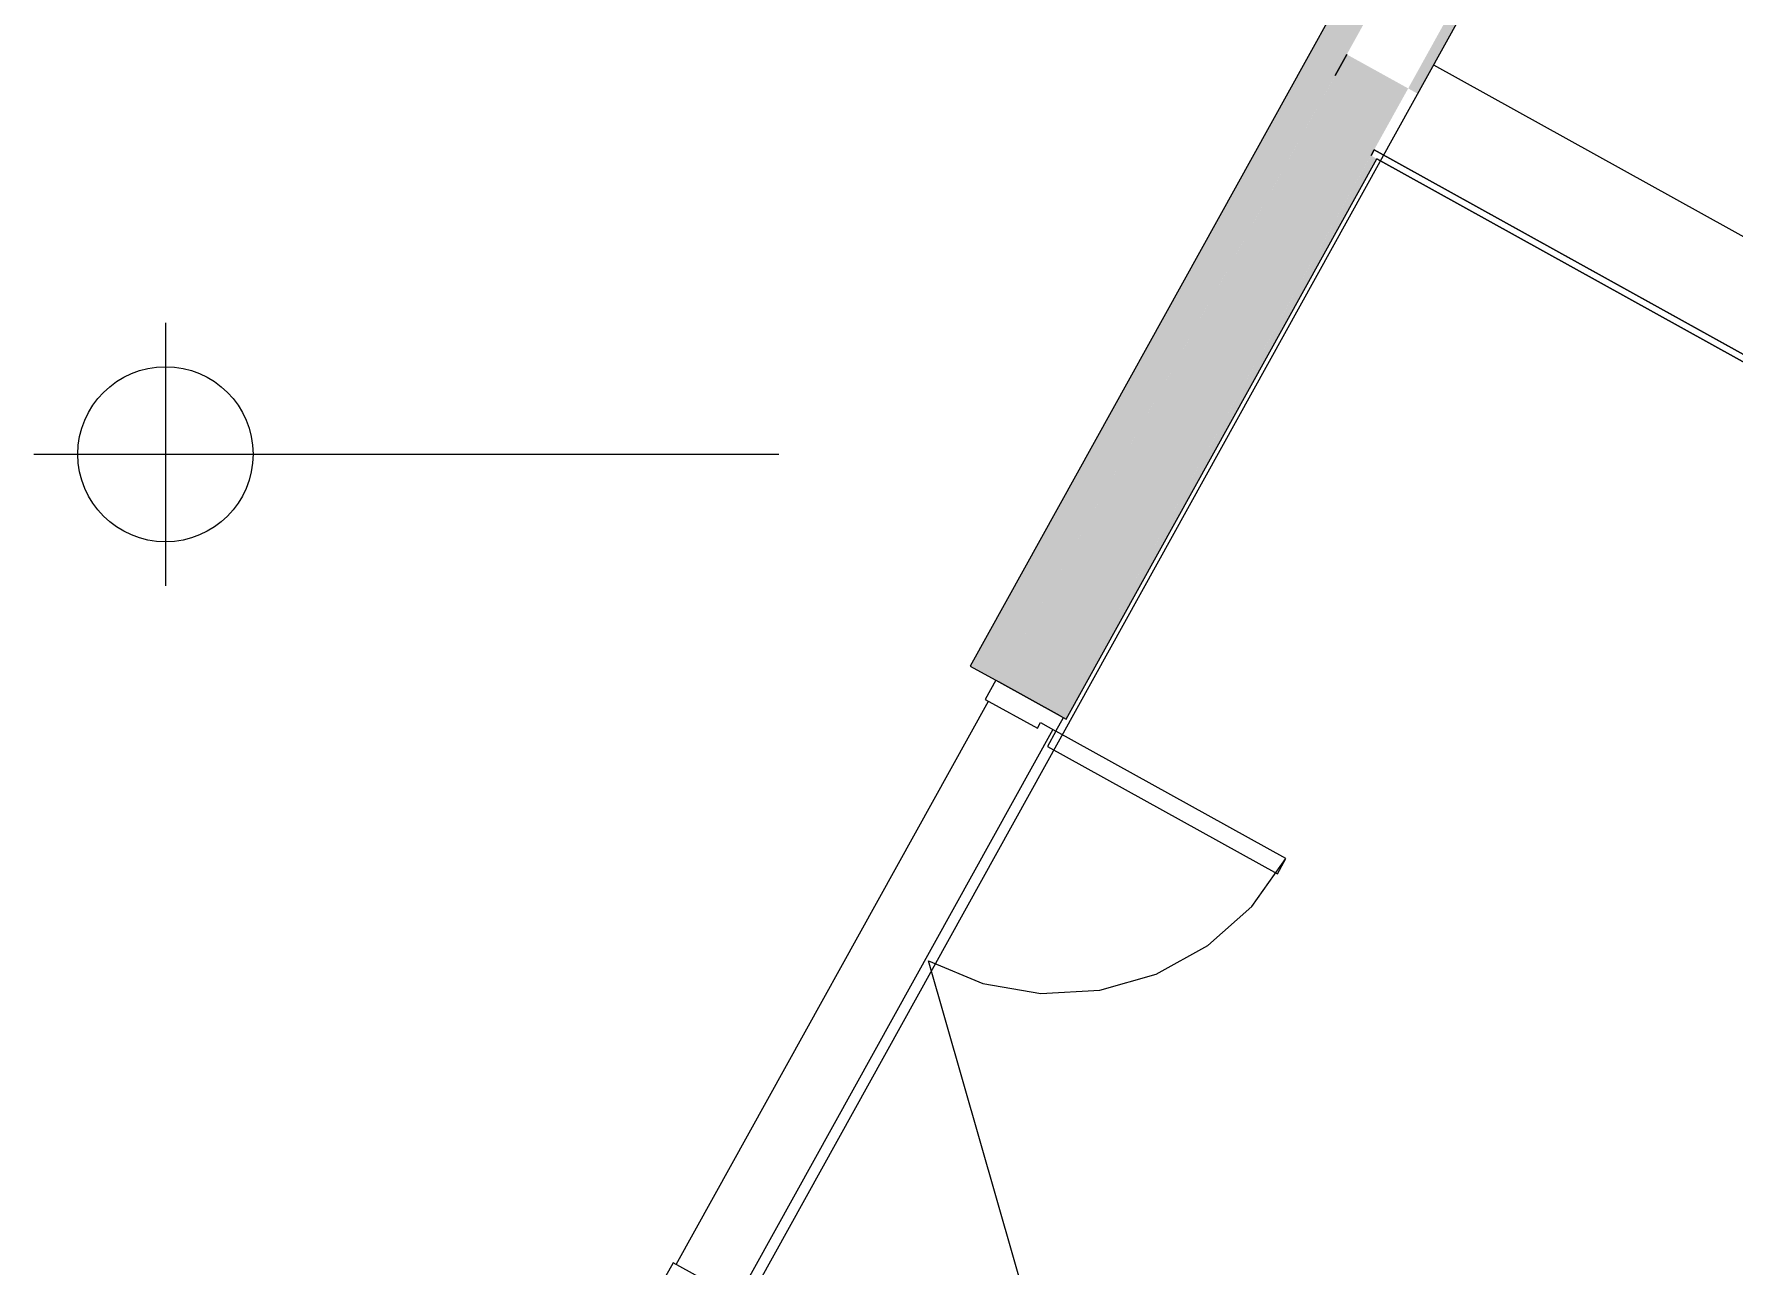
# Model space of a CAD drawing. Header units: metres. Extents: x 2.5 to 42.6, y 0.9 to 31.9.
# Drawn here: x 29.376 to 30.904, y 16.303 to 17.41 of the extents above; entities that cross this region are included whole.
import ezdxf

# ---------------------------------------------------------------- set-up
doc = ezdxf.new("R2010")
doc.units = ezdxf.units.M
doc.layers.add('PARETI_STRUTTURE', color=7, linetype='Continuous')
doc.layers.add('PILASTRI_SETTI', color=8, linetype='Continuous')

msp = doc.modelspace()

# ---------------------------------------------------------------- linework, layer by layer
at = {"layer": 'PARETI_STRUTTURE'}
for points in [[(29.3959, 15.148), (30.658, 17.4251), (31.4339, 18.8249), (31.4253, 18.8297)], [(30.5684, 17.4747), (30.5197, 17.3869)], [(30.5197, 17.3869), (30.2177, 16.8419), (30.2435, 16.8276)], [(30.5561, 17.3915), (30.5456, 17.3725)], [(30.5456, 17.3726), (30.5561, 17.3915)], [(32.8871, 16.1332), (30.6341, 17.382)], [(30.2986, 16.7971), (30.3038, 16.7942), (30.5829, 17.2978)], [(32.8423, 16.0523), (30.5806, 17.3059), (30.5778, 17.3007)], [(30.5778, 17.3007), (30.5806, 17.3059)], [(30.5806, 17.3059), (32.8681, 16.038)], [(32.2429, 14.971), (32.8394, 16.0471), (30.5829, 17.2978)], [(30.5829, 17.2978), (32.8394, 16.0471)], [(29.4945, 17.1504), (29.4945, 16.9141)], [(29.3764, 17.0322), (30.0458, 17.0322)], [(30.2408, 16.8291), (30.2312, 16.8119), (30.2781, 16.786), (30.2809, 16.7911), (30.2947, 16.7835), (30.3014, 16.7955)], [(30.2986, 16.7971), (30.2435, 16.8276)], [(30.2435, 16.8276), (30.2986, 16.7971)], [(29.9534, 16.3042), (30.234, 16.8104)], [(30.2919, 16.785), (30.0056, 16.2684)], [(30.2947, 16.7835), (30.2871, 16.7697), (30.4937, 16.6552), (30.5013, 16.669)], [(30.5013, 16.669), (30.2947, 16.7835)], [(30.3183, 16.0951), (30.0084, 16.2669), (30.016, 16.2807), (30.326, 16.1089), (30.3183, 16.0951), (30.1802, 16.5769), (30.229, 16.5566), (30.2812, 16.5476), (30.334, 16.5505), (30.3848, 16.5651), (30.4312, 16.5907), (30.4707, 16.6259), (30.5013, 16.669)], [(30.0017, 16.2549), (30.0084, 16.2669), (29.9946, 16.2746), (29.9975, 16.2797), (29.9506, 16.3057), (29.9411, 16.2885)]]:
    msp.add_lwpolyline(points, dxfattribs=at)
msp.add_circle((29.4945, 17.0322), 0.0787, dxfattribs=at)
at = {"layer": 'PILASTRI_SETTI'}
for points in [[(30.5456, 17.3726), (30.5942, 17.4604), (30.5197, 17.3869), (30.5684, 17.4747)], [(30.6198, 17.3562), (30.658, 17.4251), (30.6112, 17.361), (30.6493, 17.4298)], [(30.2435, 16.8276), (30.5456, 17.3726), (30.2177, 16.8419), (30.5197, 17.3869)], [(30.2986, 16.7971), (30.6112, 17.361), (30.2435, 16.8276), (30.5561, 17.3915)], [(30.3038, 16.7942), (30.5829, 17.2978), (30.2986, 16.7971), (30.5778, 17.3007)]]:
    msp.add_solid(points, dxfattribs=at)

doc.saveas('drawing.dxf')
